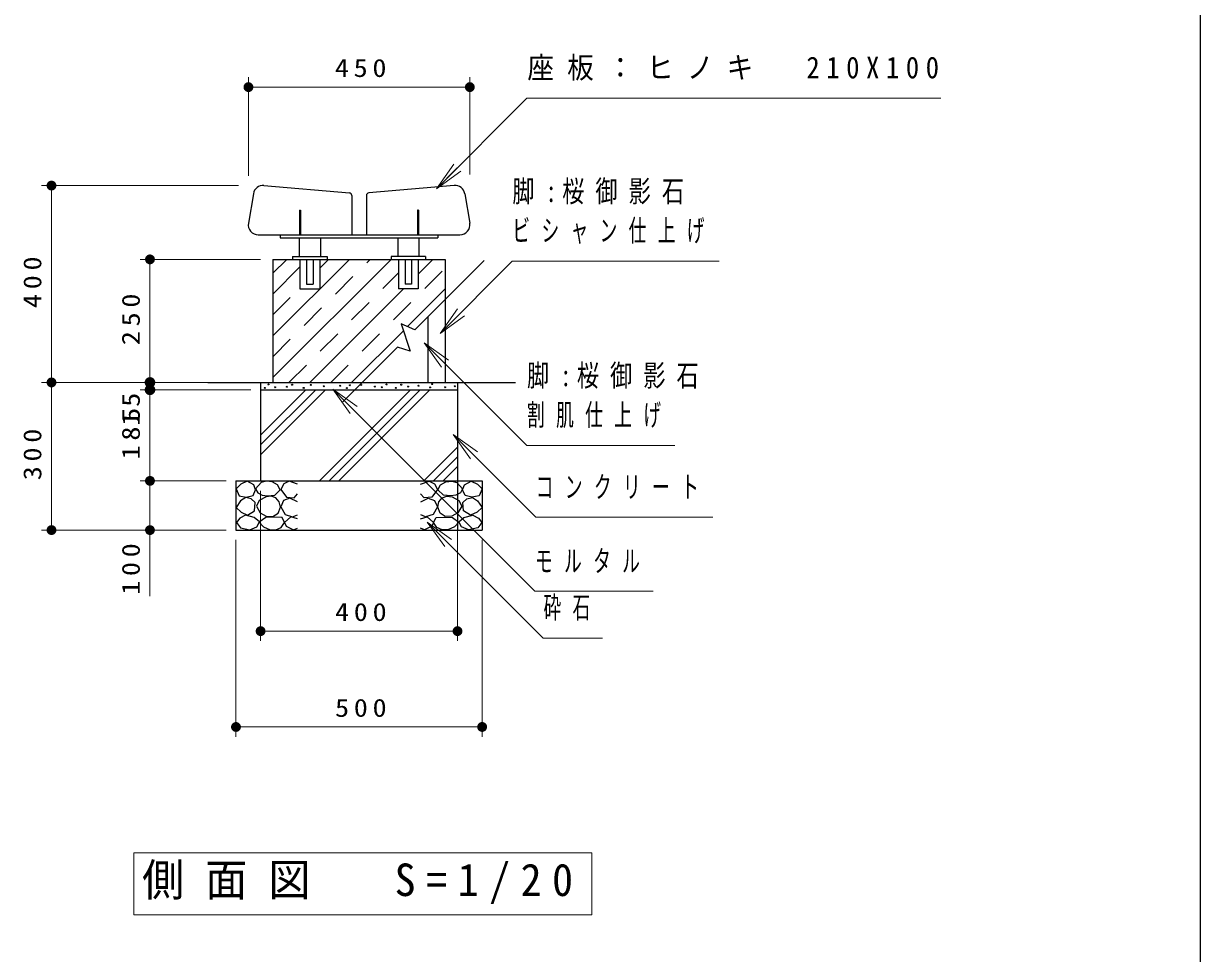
# Model space of a CAD drawing. Units: millimetres on the paper, scale 1:20. Extents: x -365 to 12, y -47 to 257.
# Drawn here: x -119.5 to 0, y 47 to 141.5 of the extents above; entities that cross this region are included whole.
import ezdxf

# ---------------------------------------------------------------- set-up
doc = ezdxf.new("R2010")
doc.units = ezdxf.units.MM
doc.linetypes.add('USER1', pattern=[4.5, 2.5, -2])
doc.layers.add('LY_1', color=3, linetype='Continuous', lineweight=25)
doc.layers.add('LY_2', color=7, linetype='Continuous', lineweight=13)
doc.styles.add('ＭＳ ゴシック', font='')
doc.styles.get('ＭＳ ゴシック').set_extended_font_data('MS Gothic')

# ---------------------------------------------------------------- blocks, each defined once
blk = doc.blocks.new('filled_dot')
at = {"color": 0, "linetype": 'Continuous', "lineweight": -2, "const_width": 1.25}
blk.add_lwpolyline([(-0.625, 0, 1), (0.625, 0, 1)], format="xyb", close=True, dxfattribs=at)

msp = doc.modelspace()

# ---------------------------------------------------------------- linework, layer by layer
at = {"layer": 'LY_1', "color": 7, "lineweight": 13}
for p, q in [((-96.689, 126.025), (-96.689, 136.028)), ((-74.203, 126.161), (-74.203, 136.028)), ((-96.689, 135.028), (-74.203, 135.028)), ((-77.599, 124.71), (-75.832, 127.185)), ((-77.599, 124.71), (-75.478, 126.831)), ((-75.125, 126.478), (-77.599, 124.71)), ((-97.689, 125.025), (-117.689, 125.025)), ((-116.689, 105.028), (-116.689, 125.025)), ((-95.453, 117.528), (-107.689, 117.528)), ((-106.689, 105.028), (-106.689, 117.528)), ((-77.221, 110.014), (-75.453, 112.489)), ((-77.221, 110.014), (-75.1, 112.136)), ((-74.746, 111.782), (-77.221, 110.014)), ((-77.084, 106.587), (-78.852, 109.062)), ((-78.852, 109.062), (-76.377, 107.294)), ((-78.852, 109.062), (-76.731, 106.941)), ((-97.703, 105.028), (-117.689, 105.028)), ((-101.808, 105.028), (-117.689, 105.028)), ((-116.689, 90.028), (-116.689, 105.028)), ((-96.453, 104.278), (-107.689, 104.278)), ((-106.689, 100.549), (-106.689, 105.028)), ((-106.689, 95.028), (-106.689, 104.278)), ((-95.453, 97.69), (-88.864, 104.278)), ((-95.453, 98.68), (-89.854, 104.278)), ((-95.453, 99.67), (-90.844, 104.278)), ((-89.488, 95.028), (-80.238, 104.278)), ((-88.498, 95.028), (-79.248, 104.278)), ((-86.345, 101.862), (-88.113, 104.336)), ((-88.113, 104.336), (-85.638, 102.569)), ((-88.113, 104.336), (-85.991, 102.215)), ((-87.508, 95.028), (-78.258, 104.278)), ((-74.135, 97.274), (-75.903, 99.749)), ((-75.903, 99.749), (-73.428, 97.981)), ((-75.903, 99.749), (-73.782, 97.627)), ((-78.881, 95.028), (-75.453, 98.457)), ((-77.891, 95.028), (-75.453, 97.467)), ((-76.901, 95.028), (-75.453, 96.477)), ((-98.953, 95.028), (-107.689, 95.028)), ((-106.689, 83.308), (-106.689, 95.028)), ((-95.453, 94.028), (-95.453, 78.763)), ((-75.453, 94.028), (-75.453, 78.763)), ((-98.953, 90.028), (-117.689, 90.028)), ((-76.758, 88.362), (-78.525, 90.837)), ((-78.525, 90.837), (-76.051, 89.069)), ((-78.525, 90.837), (-76.404, 88.715)), ((-97.953, 89.028), (-97.953, 69.028)), ((-72.953, 89.028), (-72.953, 69.028)), ((-75.453, 79.763), (-95.453, 79.763)), ((-72.953, 70.028), (-97.953, 70.028)), ((-61.821, 57.252), (-108.321, 57.252)), ((-108.321, 57.252), (-108.321, 50.952)), ((-61.821, 50.952), (-61.821, 57.252)), ((-108.321, 50.952), (-61.821, 50.952))]:
    msp.add_line(p, q, dxfattribs=at)
at = {"layer": 'LY_1'}
for p, q in [((-95.117, 125.025), (-86.431, 124.277)), ((-75.788, 125.025), (-84.474, 124.277)), ((-96.189, 124.193), (-96.689, 121.193)), ((-86.203, 124.028), (-86.203, 120.028)), ((-84.703, 124.028), (-84.703, 120.028)), ((-74.716, 124.193), (-74.216, 121.193)), ((-91.503, 122.528), (-91.403, 122.528)), ((-91.503, 122.528), (-91.503, 120.028)), ((-91.403, 122.528), (-91.403, 120.028)), ((-79.403, 122.528), (-79.503, 122.528)), ((-79.503, 122.528), (-79.503, 120.028)), ((-79.403, 122.528), (-79.403, 120.028)), ((-95.703, 120.028), (-75.203, 120.028)), ((-93.453, 120.028), (-93.453, 119.728)), ((-93.453, 119.728), (-77.453, 119.728)), ((-91.52, 119.728), (-91.52, 117.828)), ((-89.385, 119.728), (-89.385, 117.828)), ((-86.203, 120.028), (-84.703, 120.028)), ((-81.52, 119.728), (-81.52, 117.828)), ((-79.385, 119.728), (-79.385, 117.828)), ((-77.453, 120.028), (-77.453, 119.728)), ((-94.203, 117.528), (-94.203, 105.028)), ((-94.203, 109.765), (-86.439, 117.528)), ((-94.203, 105.522), (-82.197, 117.528)), ((-94.203, 117.528), (-76.703, 117.528)), ((-92.203, 117.828), (-88.703, 117.828)), ((-92.203, 117.828), (-92.203, 117.528)), ((-91.453, 117.528), (-91.453, 114.528)), ((-90.778, 117.528), (-90.778, 115.028)), ((-90.128, 117.528), (-90.128, 115.028)), ((-89.453, 117.528), (-89.453, 114.528)), ((-88.703, 117.828), (-88.703, 117.528)), ((-78.703, 117.828), (-82.203, 117.828)), ((-82.203, 117.828), (-82.203, 117.528)), ((-81.453, 117.528), (-81.453, 114.528)), ((-80.778, 117.528), (-80.778, 115.028)), ((-80.128, 117.528), (-80.128, 115.028)), ((-79.789, 110.385), (-72.75, 117.424)), ((-79.453, 116.03), (-77.954, 117.528)), ((-79.453, 117.528), (-79.453, 114.528)), ((-78.703, 117.828), (-78.703, 117.528)), ((-76.703, 117.528), (-76.703, 105.028)), ((-94.203, 114.008), (-91.453, 116.758)), ((-90.778, 115.028), (-90.128, 115.028)), ((-80.128, 115.028), (-80.778, 115.028)), ((-91.453, 114.528), (-89.453, 114.528)), ((-90.454, 105.028), (-80.954, 114.528)), ((-79.453, 114.528), (-81.453, 114.528)), ((-80.535, 110.705), (-76.703, 114.537)), ((-78.453, 111.721), (-78.453, 105.028)), ((-86.211, 105.028), (-80.955, 110.285)), ((-81.194, 110.987), (-80.249, 108.212)), ((-79.789, 110.385), (-81.194, 110.987)), ((-87.099, 103.074), (-81.552, 108.621)), ((-80.249, 108.212), (-81.552, 108.621)), ((-100.808, 105.028), (-69.557, 105.028)), ((-95.453, 105.028), (-95.453, 95.028)), ((-95.453, 104.278), (-75.453, 104.278)), ((-75.453, 105.028), (-75.453, 90.028)), ((-97.953, 95.028), (-97.953, 90.028)), ((-97.953, 95.028), (-72.953, 95.028)), ((-72.953, 95.028), (-72.953, 90.028)), ((-97.953, 90.028), (-72.953, 90.028))]:
    msp.add_line(p, q, dxfattribs=at)
at = {"layer": 'LY_1', "linetype": 'USER1'}
for p, q in [((-94.203, 116.129), (-92.803, 117.528)), ((-94.203, 107.644), (-84.318, 117.528)), ((-89.453, 116.636), (-88.561, 117.528)), ((-92.575, 105.028), (-81.453, 116.151)), ((-88.333, 105.028), (-76.703, 116.658)), ((-94.203, 111.886), (-91.453, 114.636))]:
    msp.add_line(p, q, dxfattribs=at)
at = {"layer": 'LY_1', "color": 7, "lineweight": 13}
for points in [[(-77.599, 124.71), (-68.407, 133.902), (-26.363, 133.902)], [(-77.221, 110.014), (-69.901, 117.334), (-48.879, 117.334)], [(-78.852, 109.062), (-68.408, 98.617), (-53.392, 98.617)], [(-88.113, 104.336), (-67.6, 83.824), (-55.584, 83.824)], [(-75.903, 99.749), (-67.51, 91.356), (-49.508, 91.356)], [(-78.525, 90.837), (-66.75, 79.061), (-60.723, 79.061)]]:
    msp.add_lwpolyline(points, dxfattribs=at)
at = {"layer": 'LY_1'}
for points in [[(-96.83, 94.998), (-97.464, 94.697), (-97.939, 94.222), (-97.638, 93.525), (-96.909, 93.382), (-96.212, 93.541), (-95.959, 94.127), (-96.149, 94.634)], [(-94.859, 95.003), (-95.386, 94.868), (-95.967, 94.232), (-95.737, 93.814), (-95.28, 93.576), (-94.764, 93.503), (-94.021, 93.57), (-93.453, 94.111), (-93.737, 94.611), (-94.271, 94.921)], [(-76.046, 95.003), (-75.519, 94.868), (-74.938, 94.232), (-75.168, 93.814), (-75.625, 93.576), (-76.141, 93.503), (-76.884, 93.57), (-77.452, 94.111), (-77.168, 94.611), (-76.634, 94.921)], [(-74.075, 94.998), (-73.441, 94.697), (-72.966, 94.222), (-73.267, 93.525), (-73.996, 93.382), (-74.693, 93.541), (-74.946, 94.127), (-74.756, 94.634)], [(-96.957, 93.351), (-97.495, 93.002), (-97.939, 92.321), (-97.432, 91.861), (-96.767, 91.545), (-96.07, 91.988), (-95.99, 92.828), (-96.398, 93.19)], [(-95.494, 91.786), (-94.873, 91.441), (-94.197, 91.394), (-93.683, 91.756), (-93.44, 92.354), (-93.552, 92.891), (-93.899, 93.3), (-94.365, 93.465), (-94.899, 93.408), (-95.589, 93.039), (-95.886, 92.462)], [(-75.411, 91.786), (-76.032, 91.441), (-76.708, 91.394), (-77.222, 91.756), (-77.465, 92.354), (-77.354, 92.891), (-77.006, 93.3), (-76.54, 93.465), (-76.006, 93.408), (-75.316, 93.039), (-75.019, 92.462)], [(-73.948, 93.351), (-73.41, 93.002), (-72.966, 92.321), (-73.473, 91.861), (-74.138, 91.545), (-74.835, 91.988), (-74.915, 92.828), (-74.507, 93.19)], [(-96.998, 91.554), (-97.567, 91.235), (-97.904, 90.812), (-97.501, 90.246), (-96.558, 90.043), (-95.842, 90.362), (-95.569, 90.867), (-96.108, 91.323)], [(-94.143, 91.347), (-94.926, 91.306), (-95.589, 90.833), (-95.156, 90.374), (-94.467, 90.063), (-93.902, 90.055), (-93.359, 90.279), (-93.021, 90.806), (-93.278, 91.293)], [(-76.762, 91.347), (-75.979, 91.306), (-75.316, 90.833), (-75.749, 90.374), (-76.438, 90.063), (-77.003, 90.055), (-77.546, 90.279), (-77.884, 90.806), (-77.627, 91.293)], [(-73.907, 91.554), (-73.338, 91.235), (-73.001, 90.812), (-73.404, 90.246), (-74.347, 90.043), (-75.063, 90.362), (-75.336, 90.867), (-74.797, 91.323)]]:
    msp.add_lwpolyline(points, close=True, dxfattribs=at)
for points in [[(-91.703, 94.693), (-92.558, 95.01), (-93.097, 94.741), (-93.413, 94.139), (-92.827, 93.378), (-92.051, 93.315), (-91.703, 93.711)], [(-79.203, 94.693), (-78.347, 95.01), (-77.808, 94.741), (-77.492, 94.139), (-78.078, 93.378), (-78.854, 93.315), (-79.203, 93.711)], [(-91.718, 92.887), (-92.479, 93.283), (-93.112, 93.03), (-93.413, 92.38), (-92.97, 91.604), (-92.209, 91.366), (-91.718, 91.572)], [(-79.187, 92.887), (-78.426, 93.283), (-77.793, 93.03), (-77.492, 92.38), (-77.935, 91.604), (-78.696, 91.366), (-79.187, 91.572)], [(-91.703, 91.16), (-92.368, 91.366), (-93.017, 90.812), (-92.843, 90.416), (-92.114, 90.051), (-91.703, 90.21)], [(-79.203, 91.16), (-78.537, 91.366), (-77.888, 90.812), (-78.062, 90.416), (-78.791, 90.051), (-79.203, 90.21)]]:
    msp.add_lwpolyline(points, dxfattribs=at)
for centre in [(-95.037, 104.473), (-94.665, 104.823), (-93.987, 104.539), (-92.785, 104.583), (-92.26, 104.801), (-91.079, 104.473), (-90.358, 104.779), (-89.046, 104.648), (-87.362, 104.692), (-86.684, 104.451), (-86.378, 104.736), (-85.241, 104.779), (-83.842, 104.605), (-83.142, 104.539), (-82.661, 104.823), (-81.721, 104.473), (-81.174, 104.801), (-80.475, 104.605), (-79.403, 104.692), (-78.245, 104.517), (-78.026, 104.867), (-76.714, 104.539), (-75.73, 104.648)]:
    msp.add_circle(centre, 0.05, dxfattribs=at)
for centre, radius, start, end in [((-95.203, 124.028), 1, 85.0828, 170.53769), ((-75.703, 124.028), 1, 9.46227, 94.91716), ((-86.453, 124.028), 0.25, 0, 85.08244), ((-84.453, 124.028), 0.25, 94.91752, 179.99996), ((-95.703, 121.028), 1, 170.53769, 270), ((-75.203, 121.028), 1, 269.99996, 9.46227)]:
    msp.add_arc(centre, radius, start, end, dxfattribs=at)
at = {"layer": 'LY_2', "color": 20, "lineweight": 25}
msp.add_line((0, 0), (0, 257), dxfattribs=at)

# ---------------------------------------------------------------- block references
at = {"layer": 'LY_1', "color": 7, "lineweight": 13, "xscale": 0.4, "yscale": 0.4}
for p in [(-96.689, 135.028), (-95.453, 79.763), (-97.953, 70.028)]:
    msp.add_blockref('filled_dot', p, dxfattribs=at)
at = {"layer": 'LY_1', "color": 7, "lineweight": 13}
for p, xscale, yscale, rotation in [((-74.203, 135.028), 0.4, 0.4, 180), ((-116.689, 125.025), 0.4, 0.4, 270), ((-106.689, 117.528), 0.4, 0.4, 270), ((-116.689, 105.028), 0.4, 0.4, 90), ((-116.689, 105.028), 0.4, 0.4, 270), ((-106.689, 105.028), 0.431, 0.431, 270), ((-106.689, 105.028), 0.4, 0.4, 90), ((-106.689, 104.278), 0.431, 0.431, 270), ((-106.689, 95.028), 0.4, 0.4, 270), ((-116.689, 90.028), 0.4, 0.4, 90), ((-106.689, 90.028), 0.4, 0.4, 90), ((-75.453, 79.763), 0.4, 0.4, 180), ((-72.953, 70.028), 0.4, 0.4, 180)]:
    msp.add_blockref('filled_dot', p, dxfattribs=dict(at, xscale=xscale, yscale=yscale, rotation=rotation))

# ---------------------------------------------------------------- texts
at = {"layer": 'LY_1', "color": 7, "style": 'ＭＳ ゴシック'}
for s, insert, char_height, attachment_point in [('\\T1.33;\\W1.15;450', (-85.054, 136.028), 1.833, 8), ('\\T1.5;\\W0.9;座板：ヒノキ\u3000210X100', (-68.363, 136.902), 2.199, 4), ('\\T1.5;\\W0.75;脚:桜御影石', (-69.879, 124.334), 2.199, 4), ('\\T1.64;\\W0.6;ビシャン仕上げ', (-69.879, 120.334), 2.199, 4), ('\\T1.5;\\W0.75;脚:桜御影石', (-68.392, 105.617), 2.199, 4), ('\\T1.64;\\W0.6;割肌仕上げ', (-68.392, 101.617), 2.199, 4), ('\\T1.64;\\W0.6;コンクリート', (-67.508, 94.356), 2.199, 4), ('\\T1.64;\\W0.6;モルタル', (-67.584, 86.824), 2.199, 4), ('\\T1.33;\\W1.15;400', (-85.036, 80.763), 1.833, 8), ('\\T1.64;\\W0.6;砕石', (-66.723, 82.061), 2.199, 4), ('\\T1.33;\\W1.15;500', (-85.036, 71.028), 1.833, 8), ('\\T1.5;\\W0.95;側面図\u3000S=1/20', (-85.071, 54.102), 3.299, 5)]:
    msp.add_mtext(s, dxfattribs=dict(at, insert=insert, char_height=char_height, attachment_point=attachment_point))
at = {"layer": 'LY_1', "color": 7, "char_height": 1.833, "attachment_point": 8, "rotation": 90, "style": 'ＭＳ ゴシック'}
for s, insert in [('\\T1.33;\\W1.15;400', (-117.689, 115.443)), ('\\T1.33;\\W1.15;250', (-107.689, 111.67)), ('\\T1.34;\\W1.15;15', (-107.689, 102.549)), ('\\T1.33;\\W1.15;185', (-107.689, 100.07)), ('\\T1.33;\\W1.15;300', (-117.689, 97.945)), ('\\T1.33;\\W1.15;100', (-107.689, 86.308))]:
    msp.add_mtext(s, dxfattribs=dict(at, insert=insert))

doc.saveas('drawing.dxf')
